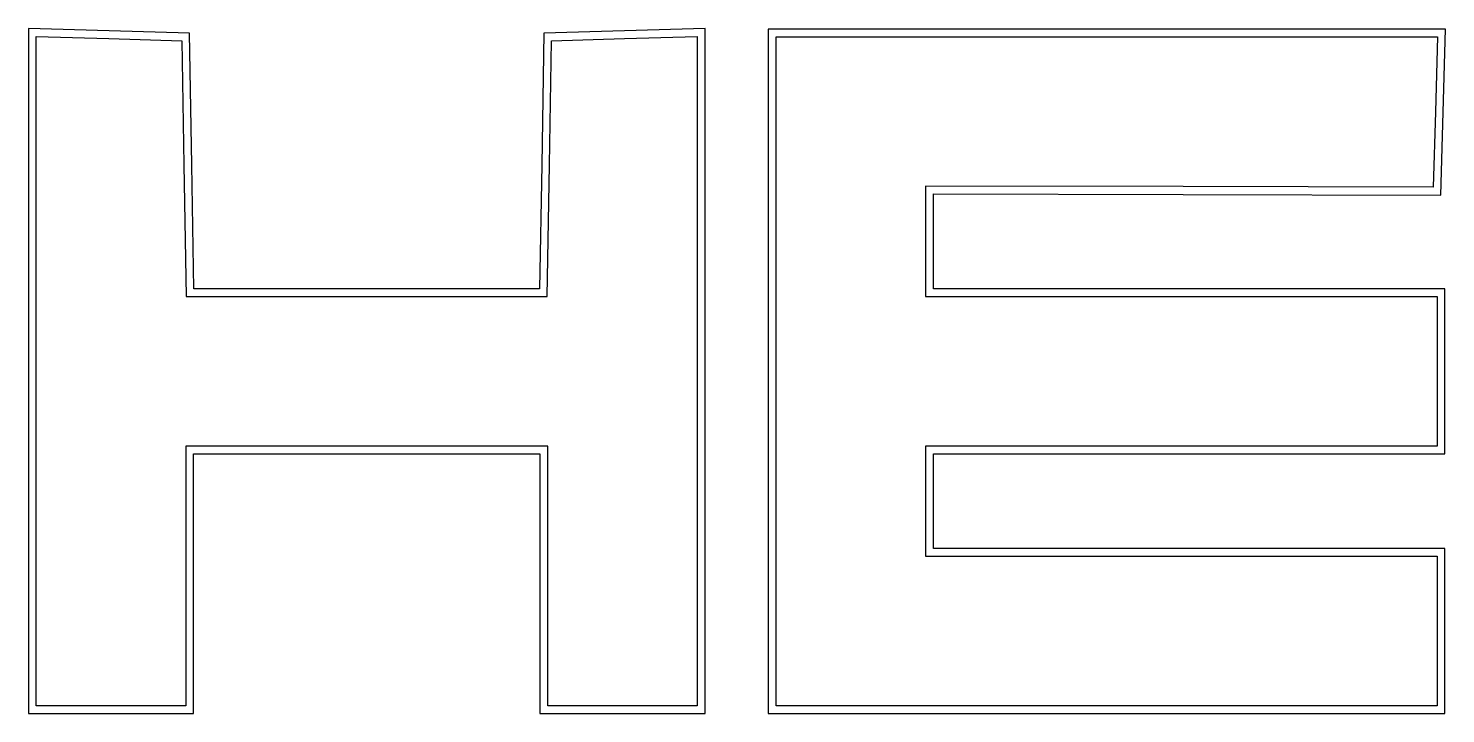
# Model space of a CAD drawing. Header units: metres. Extents: x 0 to 745, y 0 to 539.
# Drawn here: x 450.8 to 594.9, y -0.4 to 69.3 of the extents above; entities that cross this region are included whole.
import ezdxf

# ---------------------------------------------------------------- set-up
doc = ezdxf.new("R2010")
doc.units = ezdxf.units.M

msp = doc.modelspace()

# ---------------------------------------------------------------- linework, layer by layer
at = {"layer": '2', "color": 7}
for p, q in [((450.8, 69.270312), (450.799976, 69.2702)), ((450.799976, 69.2702), (450.799976, 34.429576)), ((459.012472, 69.028016), (450.8, 69.270312)), ((519.599976, 69.2702), (511.38748, 69.028016)), ((519.599976, 34.429576), (519.599976, 69.2702)), ((560.428104, 69.199888), (525.999976, 69.199888)), ((525.999976, 69.19988), (525.999976, 34.39988)), ((594.86716, 69.199888), (560.428104, 69.199888)), ((594.628104, 60.74364), (594.86716, 69.199888)), ((451.6, 68.445312), (458.987504, 68.229688)), ((451.6, 34.429688), (451.6, 68.445312)), ((458.987504, 68.229688), (466.406248, 68.010936)), ((467.193728, 68.788952), (459.012472, 69.028016)), ((466.406248, 68.010936), (466.620312, 55.393752)), ((467.420288, 55.406136), (467.193728, 68.788952)), ((503.206224, 68.788952), (502.979664, 55.406136)), ((511.38748, 69.028016), (503.206224, 68.788952)), ((503.779688, 55.393752), (503.993752, 68.010936)), ((503.993752, 68.010936), (511.412496, 68.229688)), ((511.412496, 68.229688), (518.8, 68.445312)), ((518.8, 68.445312), (518.8, 34.429688)), ((526.8, 68.399952), (560.428128, 68.399952)), ((526.8, 34.399944), (526.8, 68.399944)), ((560.428128, 68.399952), (594.045312, 68.399952)), ((594.045312, 68.399952), (593.828128, 60.767136)), ((593.828128, 60.767136), (593.610936, 53.112448)), ((594.38904, 52.309264), (594.628104, 60.74364)), ((466.620312, 55.393752), (466.846872, 42)), ((467.632792, 42.799888), (467.420288, 55.406136)), ((502.979664, 55.406136), (502.76716, 42.799888)), ((503.553128, 42), (503.779688, 55.393752)), ((568.20156, 53.176528), (542, 53.242128)), ((542, 53.242128), (542, 47.620256)), ((542.799976, 47.620192), (542.799976, 52.438944)), ((542.799976, 52.438944), (568.198416, 52.376464)), ((568.198416, 52.376464), (594.38904, 52.309264)), ((593.610936, 53.112448), (568.20156, 53.176528)), ((542, 47.620256), (542, 41.999944)), ((542.799976, 42.79988), (542.799976, 47.620192)), ((466.846872, 42), (485.2, 42)), ((485.199976, 42.799888), (467.632792, 42.799888)), ((502.76716, 42.799888), (485.199976, 42.799888)), ((485.2, 42), (503.553128, 42)), ((542, 41.999944), (568.4, 41.999944)), ((568.399976, 42.79988), (542.799976, 42.79988)), ((594.799976, 42.79988), (568.399976, 42.79988)), ((568.4, 41.999944), (594, 41.999944)), ((594, 41.999944), (594, 34.399944)), ((594.799976, 34.39988), (594.799976, 42.79988)), ((450.799976, 34.429576), (450.799976, -0.400112)), ((451.6, 0.4), (451.6, 34.429688)), ((518.8, 34.429688), (518.8, 0.4)), ((519.599976, -0.400112), (519.599976, 34.429576)), ((525.999976, 34.39988), (525.999976, -0.40012)), ((526.8, 0.399944), (526.8, 34.399944)), ((594, 34.399944), (594, 26.799944)), ((594.799976, 25.99988), (594.799976, 34.39988)), ((485.2, 26.8), (466.8, 26.8)), ((466.8, 26.8), (466.8, 13.2)), ((467.599976, 13.199888), (467.599976, 25.999888)), ((467.599976, 25.999888), (485.199976, 25.999888)), ((485.199976, 25.999888), (502.799976, 25.999888)), ((503.6, 26.8), (485.2, 26.8)), ((502.799976, 25.999888), (502.799976, 13.199888)), ((503.6, 13.2), (503.6, 26.8)), ((568.4, 26.799944), (542, 26.799944)), ((542, 26.799944), (542, 21.199944)), ((542.799976, 21.19988), (542.799976, 25.99988)), ((542.799976, 25.99988), (568.399976, 25.99988)), ((568.399976, 25.99988), (594.799976, 25.99988)), ((594, 26.799944), (568.4, 26.799944)), ((542, 21.199944), (542, 15.599944)), ((542.799976, 16.39988), (542.799976, 21.19988)), ((568.399976, 16.39988), (542.799976, 16.39988)), ((594.799976, 16.39988), (568.399976, 16.39988)), ((594.799976, 7.99988), (594.799976, 16.39988)), ((542, 15.599944), (568.4, 15.599944)), ((568.4, 15.599944), (594, 15.599944)), ((594, 15.599944), (594, 7.999944)), ((466.8, 13.2), (466.8, 0.4)), ((467.599976, -0.400112), (467.599976, 13.199888)), ((502.799976, 13.199888), (502.799976, -0.400112)), ((503.6, 0.4), (503.6, 13.2)), ((594, 7.999944), (594, 0.399944)), ((594.799976, -0.40012), (594.799976, 7.99988)), ((459.2, 0.4), (451.6, 0.4)), ((466.8, 0.4), (459.2, 0.4)), ((511.2, 0.4), (503.6, 0.4)), ((518.8, 0.4), (511.2, 0.4)), ((560.4, 0.399944), (526.8, 0.399944)), ((594, 0.399944), (560.4, 0.399944)), ((450.799976, -0.400112), (459.199976, -0.400112)), ((459.199976, -0.400112), (467.599976, -0.400112)), ((502.799976, -0.400112), (511.199976, -0.400112)), ((511.199976, -0.400112), (519.599976, -0.400112)), ((525.999976, -0.40012), (560.399976, -0.40012)), ((560.399976, -0.40012), (594.799976, -0.40012))]:
    msp.add_line(p, q, dxfattribs=at)

doc.saveas('drawing.dxf')
